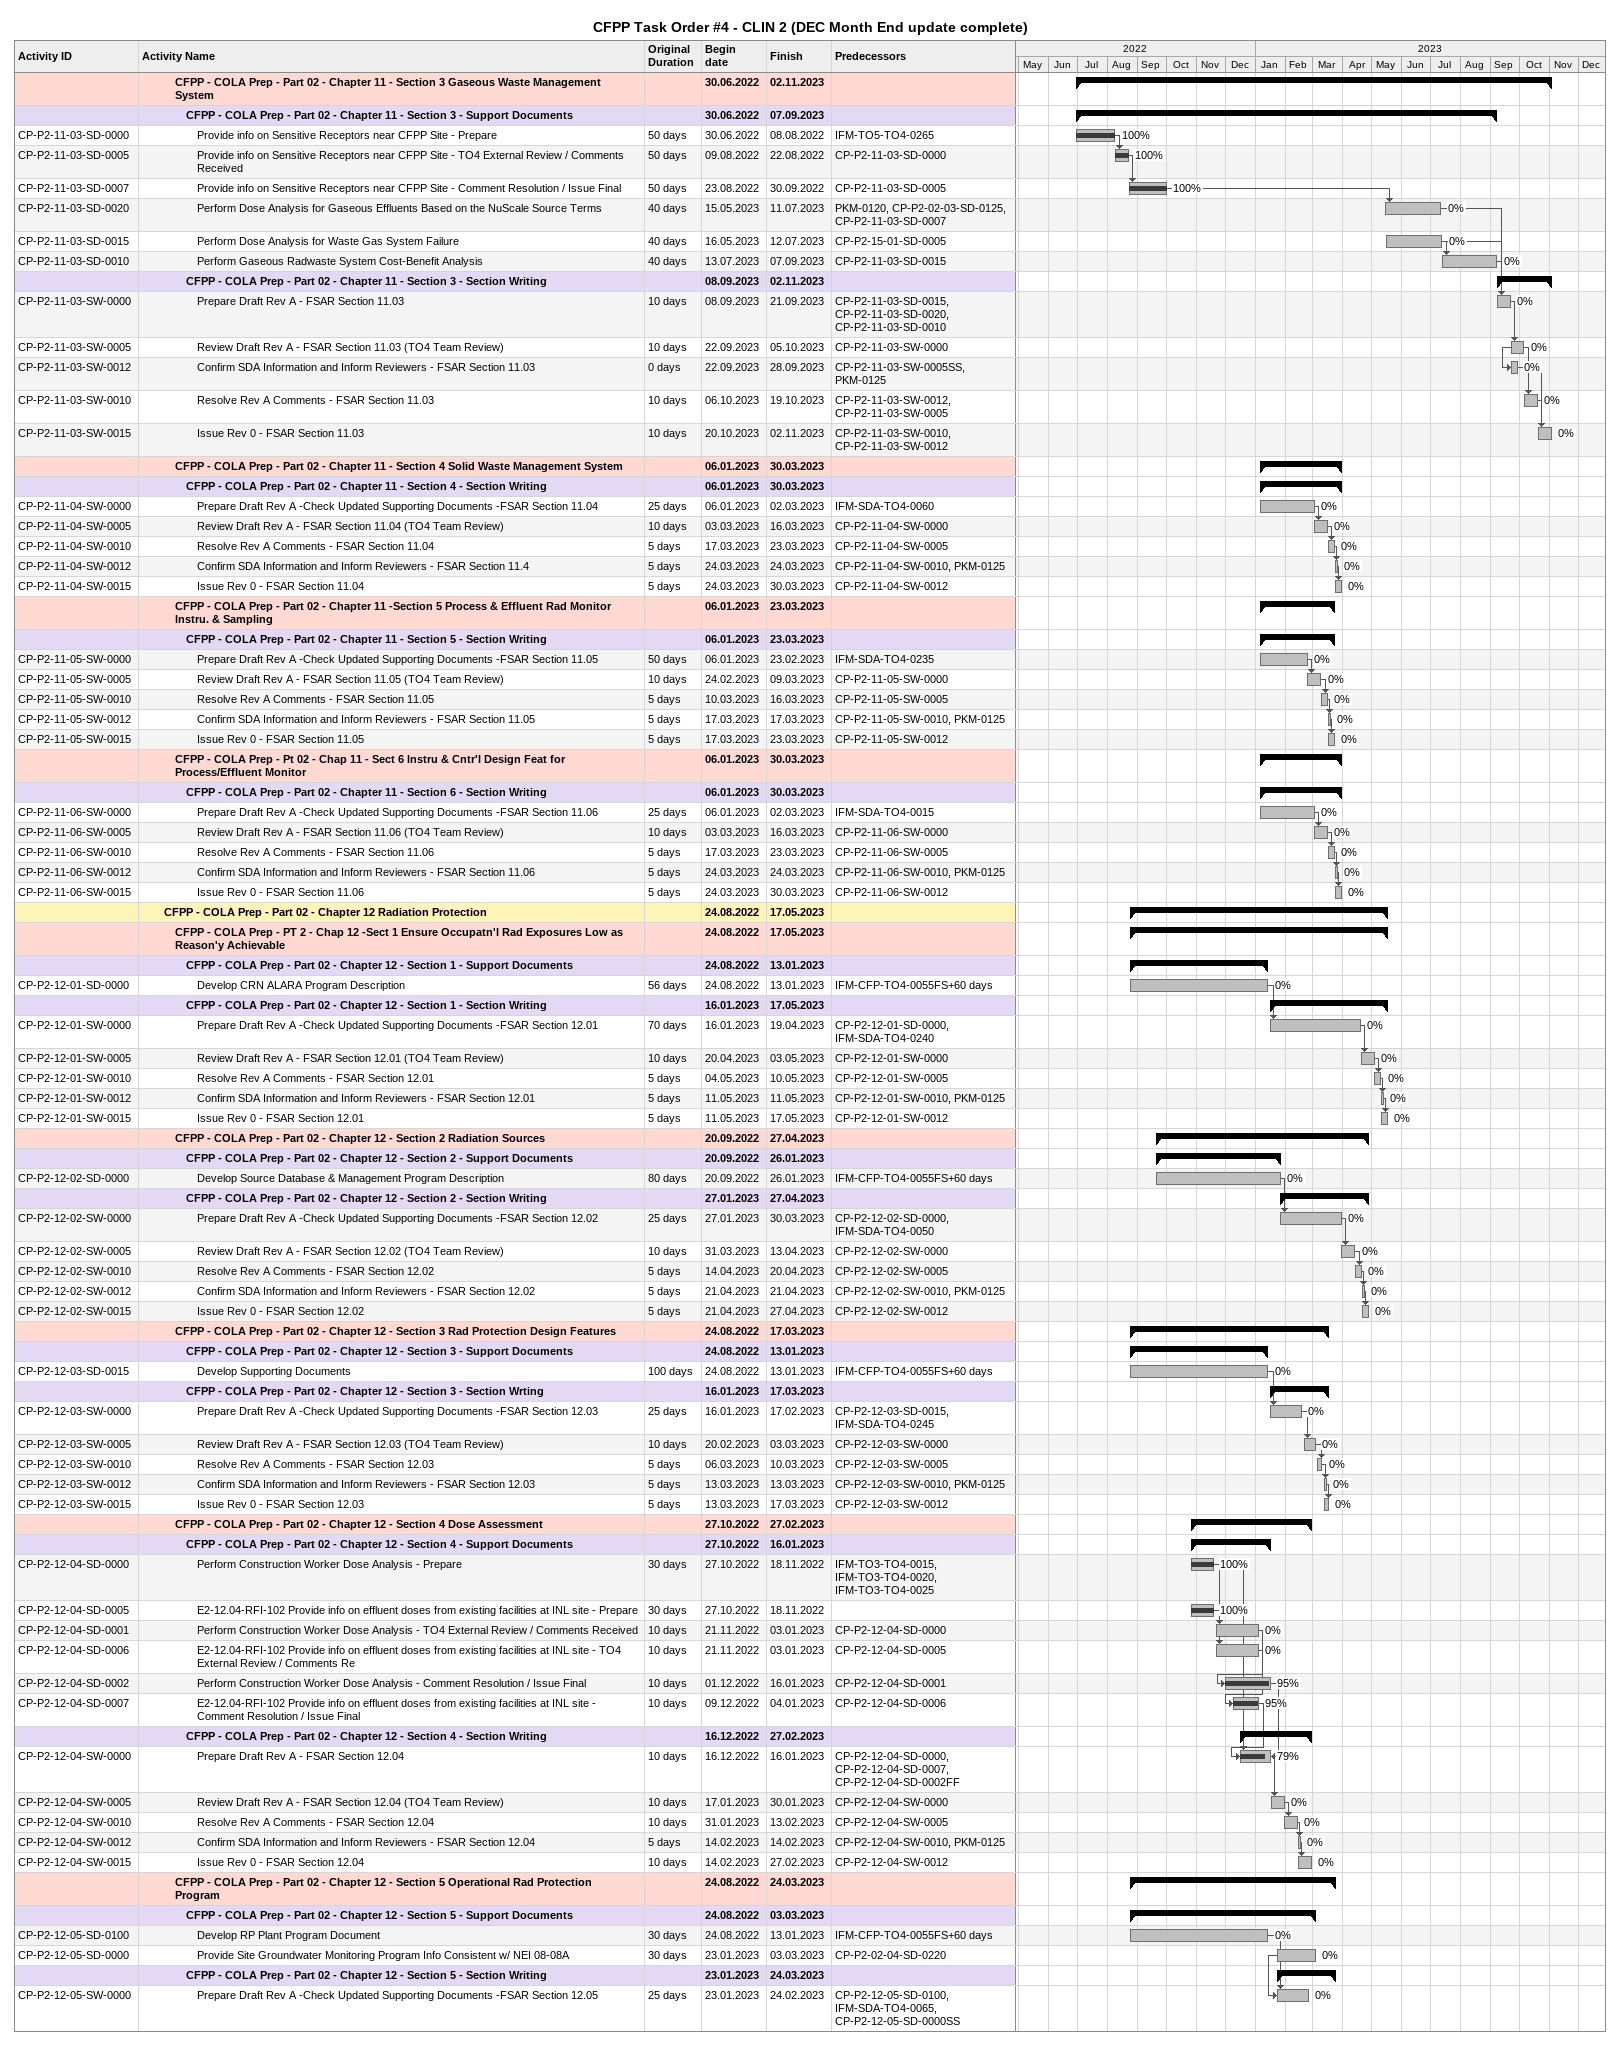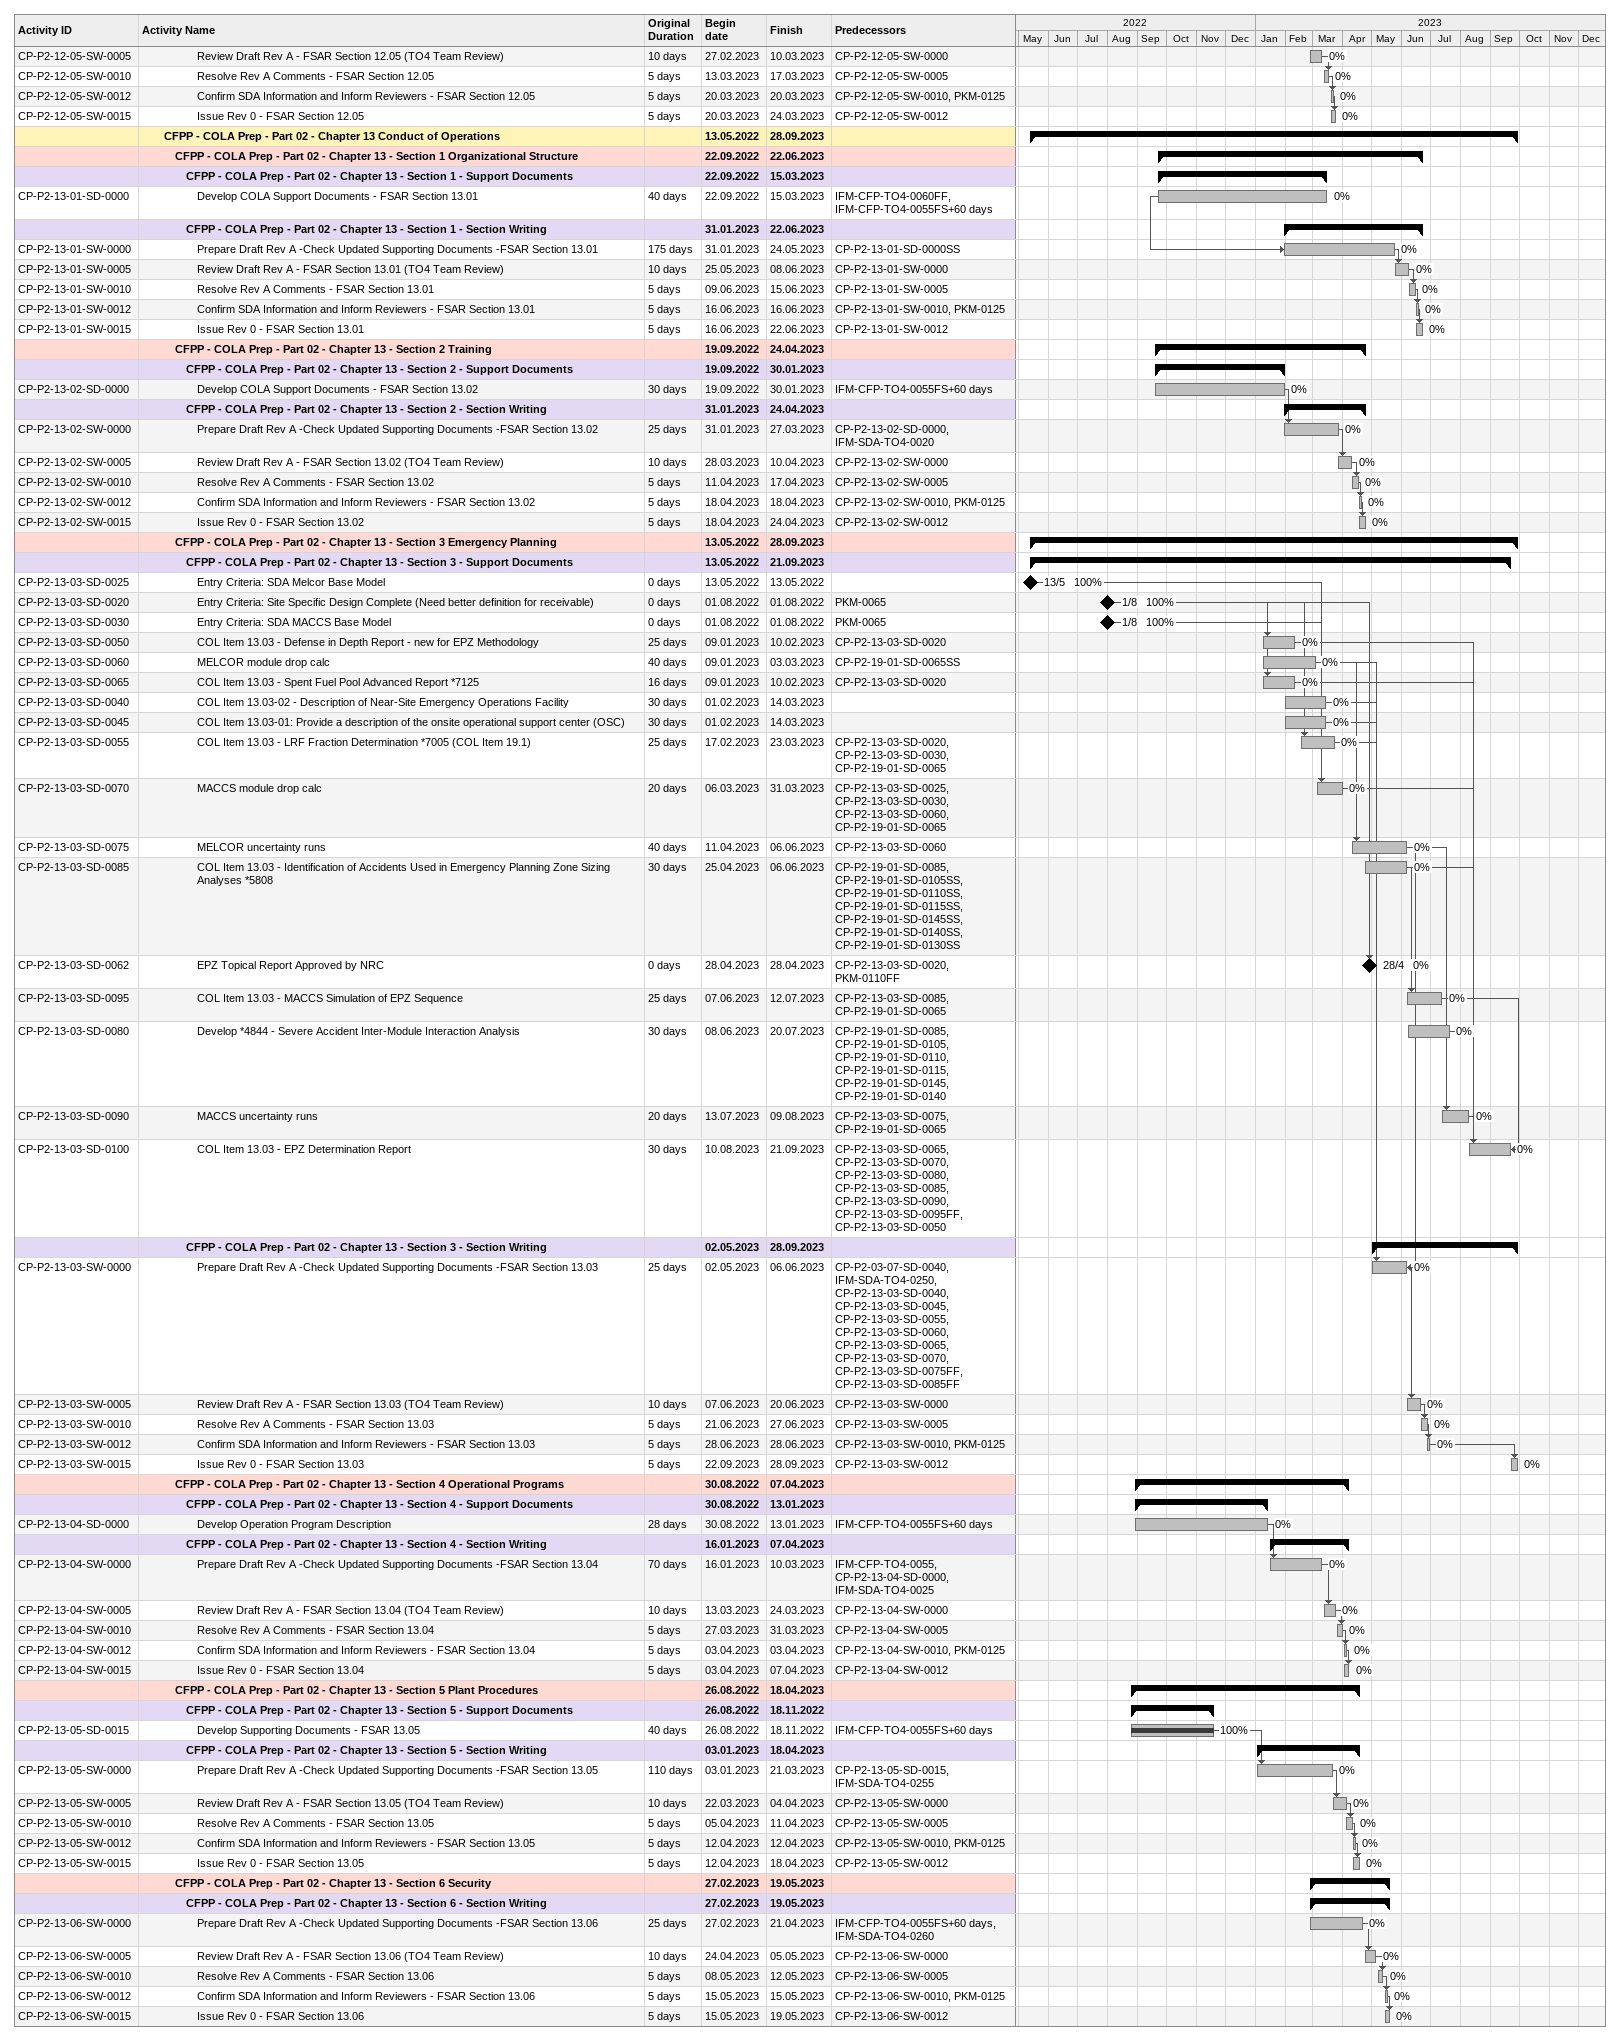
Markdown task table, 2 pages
CFPP Task Order #4 - CLIN 2 (DEC Month End update complete)

| ID | Level | Task | Original duration | Start | Finish | Predecessors | % complete |
|---|---|---|---|---|---|---|---|
|  | 4 | **CFPP - COLA Prep - Part 02 - Chapter 11 - Section 3 Gaseous Waste Management System** |  | 2022-06-30 | 2023-11-02 |  |  |
|  | 5 | **CFPP - COLA Prep - Part 02 - Chapter 11 - Section 3 - Support Documents** |  | 2022-06-30 | 2023-09-07 |  |  |
| CP-P2-11-03-SD-0000 | 6 | Provide info on Sensitive Receptors near CFPP Site - Prepare | 50d | 2022-06-30 | 2022-08-08 | IFM-TO5-TO4-0265 | 100 |
| CP-P2-11-03-SD-0005 | 6 | Provide info on Sensitive Receptors near CFPP Site - TO4 External Review / Comments Received | 50d | 2022-08-09 | 2022-08-22 | CP-P2-11-03-SD-0000 | 100 |
| CP-P2-11-03-SD-0007 | 6 | Provide info on Sensitive Receptors near CFPP Site - Comment Resolution / Issue Final | 50d | 2022-08-23 | 2022-09-30 | CP-P2-11-03-SD-0005 | 100 |
| CP-P2-11-03-SD-0020 | 6 | Perform Dose Analysis for Gaseous Effluents Based on the NuScale Source Terms | 40d | 2023-05-15 | 2023-07-11 | PKM-0120, CP-P2-02-03-SD-0125, CP-P2-11-03-SD-0007 | 0 |
| CP-P2-11-03-SD-0015 | 6 | Perform Dose Analysis for Waste Gas System Failure | 40d | 2023-05-16 | 2023-07-12 | CP-P2-15-01-SD-0005 | 0 |
| CP-P2-11-03-SD-0010 | 6 | Perform Gaseous Radwaste System Cost-Benefit Analysis | 40d | 2023-07-13 | 2023-09-07 | CP-P2-11-03-SD-0015 | 0 |
|  | 5 | **CFPP - COLA Prep - Part 02 - Chapter 11 - Section 3 - Section Writing** |  | 2023-09-08 | 2023-11-02 |  |  |
| CP-P2-11-03-SW-0000 | 6 | Prepare Draft Rev A - FSAR Section 11.03 | 10d | 2023-09-08 | 2023-09-21 | CP-P2-11-03-SD-0015, CP-P2-11-03-SD-0020, CP-P2-11-03-SD-0010 | 0 |
| CP-P2-11-03-SW-0005 | 6 | Review Draft Rev A - FSAR Section 11.03 (TO4 Team Review) | 10d | 2023-09-22 | 2023-10-05 | CP-P2-11-03-SW-0000 | 0 |
| CP-P2-11-03-SW-0012 | 6 | Confirm SDA Information and Inform Reviewers - FSAR Section 11.03 | 0d | 2023-09-22 | 2023-09-28 | CP-P2-11-03-SW-0005SS, PKM-0125 | 0 |
| CP-P2-11-03-SW-0010 | 6 | Resolve Rev A Comments - FSAR Section 11.03 | 10d | 2023-10-06 | 2023-10-19 | CP-P2-11-03-SW-0012, CP-P2-11-03-SW-0005 | 0 |
| CP-P2-11-03-SW-0015 | 6 | Issue Rev 0 - FSAR Section 11.03 | 10d | 2023-10-20 | 2023-11-02 | CP-P2-11-03-SW-0010, CP-P2-11-03-SW-0012 | 0 |
|  | 4 | **CFPP - COLA Prep - Part 02 - Chapter 11 - Section 4 Solid Waste Management System** |  | 2023-01-06 | 2023-03-30 |  |  |
|  | 5 | **CFPP - COLA Prep - Part 02 - Chapter 11 - Section 4 - Section Writing** |  | 2023-01-06 | 2023-03-30 |  |  |
| CP-P2-11-04-SW-0000 | 6 | Prepare Draft Rev A -Check Updated Supporting Documents -FSAR Section 11.04 | 25d | 2023-01-06 | 2023-03-02 | IFM-SDA-TO4-0060 | 0 |
| CP-P2-11-04-SW-0005 | 6 | Review Draft Rev A - FSAR Section 11.04 (TO4 Team Review) | 10d | 2023-03-03 | 2023-03-16 | CP-P2-11-04-SW-0000 | 0 |
| CP-P2-11-04-SW-0010 | 6 | Resolve Rev A Comments - FSAR Section 11.04 | 5d | 2023-03-17 | 2023-03-23 | CP-P2-11-04-SW-0005 | 0 |
| CP-P2-11-04-SW-0012 | 6 | Confirm SDA Information and Inform Reviewers - FSAR Section 11.4 | 5d | 2023-03-24 | 2023-03-24 | CP-P2-11-04-SW-0010, PKM-0125 | 0 |
| CP-P2-11-04-SW-0015 | 6 | Issue Rev 0 - FSAR Section 11.04 | 5d | 2023-03-24 | 2023-03-30 | CP-P2-11-04-SW-0012 | 0 |
|  | 4 | **CFPP - COLA Prep - Part 02 - Chapter 11 -Section 5 Process & Effluent Rad Monitor Instru. & Sampling** |  | 2023-01-06 | 2023-03-23 |  |  |
|  | 5 | **CFPP - COLA Prep - Part 02 - Chapter 11 - Section 5 - Section Writing** |  | 2023-01-06 | 2023-03-23 |  |  |
| CP-P2-11-05-SW-0000 | 6 | Prepare Draft Rev A -Check Updated Supporting Documents -FSAR Section 11.05 | 50d | 2023-01-06 | 2023-02-23 | IFM-SDA-TO4-0235 | 0 |
| CP-P2-11-05-SW-0005 | 6 | Review Draft Rev A - FSAR Section 11.05 (TO4 Team Review) | 10d | 2023-02-24 | 2023-03-09 | CP-P2-11-05-SW-0000 | 0 |
| CP-P2-11-05-SW-0010 | 6 | Resolve Rev A Comments - FSAR Section 11.05 | 5d | 2023-03-10 | 2023-03-16 | CP-P2-11-05-SW-0005 | 0 |
| CP-P2-11-05-SW-0012 | 6 | Confirm SDA Information and Inform Reviewers - FSAR Section 11.05 | 5d | 2023-03-17 | 2023-03-17 | CP-P2-11-05-SW-0010, PKM-0125 | 0 |
| CP-P2-11-05-SW-0015 | 6 | Issue Rev 0 - FSAR Section 11.05 | 5d | 2023-03-17 | 2023-03-23 | CP-P2-11-05-SW-0012 | 0 |
|  | 4 | **CFPP - COLA Prep - Pt 02 - Chap 11 - Sect 6 Instru & Cntr'l Design Feat for Process/Effluent Monitor** |  | 2023-01-06 | 2023-03-30 |  |  |
|  | 5 | **CFPP - COLA Prep - Part 02 - Chapter 11 - Section 6 - Section Writing** |  | 2023-01-06 | 2023-03-30 |  |  |
| CP-P2-11-06-SW-0000 | 6 | Prepare Draft Rev A -Check Updated Supporting Documents -FSAR Section 11.06 | 25d | 2023-01-06 | 2023-03-02 | IFM-SDA-TO4-0015 | 0 |
| CP-P2-11-06-SW-0005 | 6 | Review Draft Rev A - FSAR Section 11.06 (TO4 Team Review) | 10d | 2023-03-03 | 2023-03-16 | CP-P2-11-06-SW-0000 | 0 |
| CP-P2-11-06-SW-0010 | 6 | Resolve Rev A Comments - FSAR Section 11.06 | 5d | 2023-03-17 | 2023-03-23 | CP-P2-11-06-SW-0005 | 0 |
| CP-P2-11-06-SW-0012 | 6 | Confirm SDA Information and Inform Reviewers - FSAR Section 11.06 | 5d | 2023-03-24 | 2023-03-24 | CP-P2-11-06-SW-0010, PKM-0125 | 0 |
| CP-P2-11-06-SW-0015 | 6 | Issue Rev 0 - FSAR Section 11.06 | 5d | 2023-03-24 | 2023-03-30 | CP-P2-11-06-SW-0012 | 0 |
|  | 3 | **CFPP - COLA Prep - Part 02 - Chapter 12 Radiation Protection** |  | 2022-08-24 | 2023-05-17 |  |  |
|  | 4 | **CFPP - COLA Prep - PT 2 - Chap 12 -Sect 1 Ensure Occupatn'l Rad Exposures Low as Reason'y Achievable** |  | 2022-08-24 | 2023-05-17 |  |  |
|  | 5 | **CFPP - COLA Prep - Part 02 - Chapter 12 - Section 1 - Support Documents** |  | 2022-08-24 | 2023-01-13 |  |  |
| CP-P2-12-01-SD-0000 | 6 | Develop CRN ALARA Program Description | 56d | 2022-08-24 | 2023-01-13 | IFM-CFP-TO4-0055FS+60d | 0 |
|  | 5 | **CFPP - COLA Prep - Part 02 - Chapter 12 - Section 1 - Section Writing** |  | 2023-01-16 | 2023-05-17 |  |  |
| CP-P2-12-01-SW-0000 | 6 | Prepare Draft Rev A -Check Updated Supporting Documents -FSAR Section 12.01 | 70d | 2023-01-16 | 2023-04-19 | CP-P2-12-01-SD-0000, IFM-SDA-TO4-0240 | 0 |
| CP-P2-12-01-SW-0005 | 6 | Review Draft Rev A - FSAR Section 12.01 (TO4 Team Review) | 10d | 2023-04-20 | 2023-05-03 | CP-P2-12-01-SW-0000 | 0 |
| CP-P2-12-01-SW-0010 | 6 | Resolve Rev A Comments - FSAR Section 12.01 | 5d | 2023-05-04 | 2023-05-10 | CP-P2-12-01-SW-0005 | 0 |
| CP-P2-12-01-SW-0012 | 6 | Confirm SDA Information and Inform Reviewers - FSAR Section 12.01 | 5d | 2023-05-11 | 2023-05-11 | CP-P2-12-01-SW-0010, PKM-0125 | 0 |
| CP-P2-12-01-SW-0015 | 6 | Issue Rev 0 - FSAR Section 12.01 | 5d | 2023-05-11 | 2023-05-17 | CP-P2-12-01-SW-0012 | 0 |
|  | 4 | **CFPP - COLA Prep - Part 02 - Chapter 12 - Section 2 Radiation Sources** |  | 2022-09-20 | 2023-04-27 |  |  |
|  | 5 | **CFPP - COLA Prep - Part 02 - Chapter 12 - Section 2 - Support Documents** |  | 2022-09-20 | 2023-01-26 |  |  |
| CP-P2-12-02-SD-0000 | 6 | Develop Source Database & Management Program Description | 80d | 2022-09-20 | 2023-01-26 | IFM-CFP-TO4-0055FS+60d | 0 |
|  | 5 | **CFPP - COLA Prep - Part 02 - Chapter 12 - Section 2 - Section Writing** |  | 2023-01-27 | 2023-04-27 |  |  |
| CP-P2-12-02-SW-0000 | 6 | Prepare Draft Rev A -Check Updated Supporting Documents -FSAR Section 12.02 | 25d | 2023-01-27 | 2023-03-30 | CP-P2-12-02-SD-0000, IFM-SDA-TO4-0050 | 0 |
| CP-P2-12-02-SW-0005 | 6 | Review Draft Rev A - FSAR Section 12.02 (TO4 Team Review) | 10d | 2023-03-31 | 2023-04-13 | CP-P2-12-02-SW-0000 | 0 |
| CP-P2-12-02-SW-0010 | 6 | Resolve Rev A Comments - FSAR Section 12.02 | 5d | 2023-04-14 | 2023-04-20 | CP-P2-12-02-SW-0005 | 0 |
| CP-P2-12-02-SW-0012 | 6 | Confirm SDA Information and Inform Reviewers - FSAR Section 12.02 | 5d | 2023-04-21 | 2023-04-21 | CP-P2-12-02-SW-0010, PKM-0125 | 0 |
| CP-P2-12-02-SW-0015 | 6 | Issue Rev 0 - FSAR Section 12.02 | 5d | 2023-04-21 | 2023-04-27 | CP-P2-12-02-SW-0012 | 0 |
|  | 4 | **CFPP - COLA Prep - Part 02 - Chapter 12 - Section 3 Rad Protection Design Features** |  | 2022-08-24 | 2023-03-17 |  |  |
|  | 5 | **CFPP - COLA Prep - Part 02 - Chapter 12 - Section 3 - Support Documents** |  | 2022-08-24 | 2023-01-13 |  |  |
| CP-P2-12-03-SD-0015 | 6 | Develop Supporting Documents | 100d | 2022-08-24 | 2023-01-13 | IFM-CFP-TO4-0055FS+60d | 0 |
|  | 5 | **CFPP - COLA Prep - Part 02 - Chapter 12 - Section 3 - Section Wrting** |  | 2023-01-16 | 2023-03-17 |  |  |
| CP-P2-12-03-SW-0000 | 6 | Prepare Draft Rev A -Check Updated Supporting Documents -FSAR Section 12.03 | 25d | 2023-01-16 | 2023-02-17 | CP-P2-12-03-SD-0015, IFM-SDA-TO4-0245 | 0 |
| CP-P2-12-03-SW-0005 | 6 | Review Draft Rev A - FSAR Section 12.03 (TO4 Team Review) | 10d | 2023-02-20 | 2023-03-03 | CP-P2-12-03-SW-0000 | 0 |
| CP-P2-12-03-SW-0010 | 6 | Resolve Rev A Comments - FSAR Section 12.03 | 5d | 2023-03-06 | 2023-03-10 | CP-P2-12-03-SW-0005 | 0 |
| CP-P2-12-03-SW-0012 | 6 | Confirm SDA Information and Inform Reviewers - FSAR Section 12.03 | 5d | 2023-03-13 | 2023-03-13 | CP-P2-12-03-SW-0010, PKM-0125 | 0 |
| CP-P2-12-03-SW-0015 | 6 | Issue Rev 0 - FSAR Section 12.03 | 5d | 2023-03-13 | 2023-03-17 | CP-P2-12-03-SW-0012 | 0 |
|  | 4 | **CFPP - COLA Prep - Part 02 - Chapter 12 - Section 4 Dose Assessment** |  | 2022-10-27 | 2023-02-27 |  |  |
|  | 5 | **CFPP - COLA Prep - Part 02 - Chapter 12 - Section 4 - Support Documents** |  | 2022-10-27 | 2023-01-16 |  |  |
| CP-P2-12-04-SD-0000 | 6 | Perform Construction Worker Dose Analysis - Prepare | 30d | 2022-10-27 | 2022-11-18 | IFM-TO3-TO4-0015, IFM-TO3-TO4-0020, IFM-TO3-TO4-0025 | 100 |
| CP-P2-12-04-SD-0005 | 6 | E2-12.04-RFI-102 Provide info on effluent doses from existing facilities at INL site - Prepare | 30d | 2022-10-27 | 2022-11-18 |  | 100 |
| CP-P2-12-04-SD-0001 | 6 | Perform Construction Worker Dose Analysis - TO4 External Review / Comments Received | 10d | 2022-11-21 | 2023-01-03 | CP-P2-12-04-SD-0000 | 0 |
| CP-P2-12-04-SD-0006 | 6 | E2-12.04-RFI-102 Provide info on effluent doses from existing facilities at INL site - TO4 External Review / Comments Re | 10d | 2022-11-21 | 2023-01-03 | CP-P2-12-04-SD-0005 | 0 |
| CP-P2-12-04-SD-0002 | 6 | Perform Construction Worker Dose Analysis - Comment Resolution / Issue Final | 10d | 2022-12-01 | 2023-01-16 | CP-P2-12-04-SD-0001 | 95 |
| CP-P2-12-04-SD-0007 | 6 | E2-12.04-RFI-102 Provide info on effluent doses from existing facilities at INL site - Comment Resolution / Issue Final | 10d | 2022-12-09 | 2023-01-04 | CP-P2-12-04-SD-0006 | 95 |
|  | 5 | **CFPP - COLA Prep - Part 02 - Chapter 12 - Section 4 - Section Writing** |  | 2022-12-16 | 2023-02-27 |  |  |
| CP-P2-12-04-SW-0000 | 6 | Prepare Draft Rev A - FSAR Section 12.04 | 10d | 2022-12-16 | 2023-01-16 | CP-P2-12-04-SD-0000, CP-P2-12-04-SD-0007, CP-P2-12-04-SD-0002FF | 79 |
| CP-P2-12-04-SW-0005 | 6 | Review Draft Rev A - FSAR Section 12.04 (TO4 Team Review) | 10d | 2023-01-17 | 2023-01-30 | CP-P2-12-04-SW-0000 | 0 |
| CP-P2-12-04-SW-0010 | 6 | Resolve Rev A Comments - FSAR Section 12.04 | 10d | 2023-01-31 | 2023-02-13 | CP-P2-12-04-SW-0005 | 0 |
| CP-P2-12-04-SW-0012 | 6 | Confirm SDA Information and Inform Reviewers - FSAR Section 12.04 | 5d | 2023-02-14 | 2023-02-14 | CP-P2-12-04-SW-0010, PKM-0125 | 0 |
| CP-P2-12-04-SW-0015 | 6 | Issue Rev 0 - FSAR Section 12.04 | 10d | 2023-02-14 | 2023-02-27 | CP-P2-12-04-SW-0012 | 0 |
|  | 4 | **CFPP - COLA Prep - Part 02 - Chapter 12 - Section 5 Operational Rad Protection Program** |  | 2022-08-24 | 2023-03-24 |  |  |
|  | 5 | **CFPP - COLA Prep - Part 02 - Chapter 12 - Section 5 - Support Documents** |  | 2022-08-24 | 2023-03-03 |  |  |
| CP-P2-12-05-SD-0100 | 6 | Develop RP Plant Program Document | 30d | 2022-08-24 | 2023-01-13 | IFM-CFP-TO4-0055FS+60d | 0 |
| CP-P2-12-05-SD-0000 | 6 | Provide Site Groundwater Monitoring Program Info Consistent w/ NEI 08-08A | 30d | 2023-01-23 | 2023-03-03 | CP-P2-02-04-SD-0220 | 0 |
|  | 5 | **CFPP - COLA Prep - Part 02 - Chapter 12 - Section 5 - Section Writing** |  | 2023-01-23 | 2023-03-24 |  |  |
| CP-P2-12-05-SW-0000 | 6 | Prepare Draft Rev A -Check Updated Supporting Documents -FSAR Section 12.05 | 25d | 2023-01-23 | 2023-02-24 | CP-P2-12-05-SD-0100, IFM-SDA-TO4-0065, CP-P2-12-05-SD-0000SS | 0 |
| CP-P2-12-05-SW-0005 | 6 | Review Draft Rev A - FSAR Section 12.05 (TO4 Team Review) | 10d | 2023-02-27 | 2023-03-10 | CP-P2-12-05-SW-0000 | 0 |
| CP-P2-12-05-SW-0010 | 6 | Resolve Rev A Comments - FSAR Section 12.05 | 5d | 2023-03-13 | 2023-03-17 | CP-P2-12-05-SW-0005 | 0 |
| CP-P2-12-05-SW-0012 | 6 | Confirm SDA Information and Inform Reviewers - FSAR Section 12.05 | 5d | 2023-03-20 | 2023-03-20 | CP-P2-12-05-SW-0010, PKM-0125 | 0 |
| CP-P2-12-05-SW-0015 | 6 | Issue Rev 0 - FSAR Section 12.05 | 5d | 2023-03-20 | 2023-03-24 | CP-P2-12-05-SW-0012 | 0 |
|  | 3 | **CFPP - COLA Prep - Part 02 - Chapter 13 Conduct of Operations** |  | 2022-05-13 | 2023-09-28 |  |  |
|  | 4 | **CFPP - COLA Prep - Part 02 - Chapter 13 - Section 1 Organizational Structure** |  | 2022-09-22 | 2023-06-22 |  |  |
|  | 5 | **CFPP - COLA Prep - Part 02 - Chapter 13 - Section 1 - Support Documents** |  | 2022-09-22 | 2023-03-15 |  |  |
| CP-P2-13-01-SD-0000 | 6 | Develop COLA Support Documents - FSAR Section 13.01 | 40d | 2022-09-22 | 2023-03-15 | IFM-CFP-TO4-0060FF, IFM-CFP-TO4-0055FS+60d | 0 |
|  | 5 | **CFPP - COLA Prep - Part 02 - Chapter 13 - Section 1 - Section Writing** |  | 2023-01-31 | 2023-06-22 |  |  |
| CP-P2-13-01-SW-0000 | 6 | Prepare Draft Rev A -Check Updated Supporting Documents -FSAR Section 13.01 | 175d | 2023-01-31 | 2023-05-24 | CP-P2-13-01-SD-0000SS | 0 |
| CP-P2-13-01-SW-0005 | 6 | Review Draft Rev A - FSAR Section 13.01 (TO4 Team Review) | 10d | 2023-05-25 | 2023-06-08 | CP-P2-13-01-SW-0000 | 0 |
| CP-P2-13-01-SW-0010 | 6 | Resolve Rev A Comments - FSAR Section 13.01 | 5d | 2023-06-09 | 2023-06-15 | CP-P2-13-01-SW-0005 | 0 |
| CP-P2-13-01-SW-0012 | 6 | Confirm SDA Information and Inform Reviewers - FSAR Section 13.01 | 5d | 2023-06-16 | 2023-06-16 | CP-P2-13-01-SW-0010, PKM-0125 | 0 |
| CP-P2-13-01-SW-0015 | 6 | Issue Rev 0 - FSAR Section 13.01 | 5d | 2023-06-16 | 2023-06-22 | CP-P2-13-01-SW-0012 | 0 |
|  | 4 | **CFPP - COLA Prep - Part 02 - Chapter 13 - Section 2 Training** |  | 2022-09-19 | 2023-04-24 |  |  |
|  | 5 | **CFPP - COLA Prep - Part 02 - Chapter 13 - Section 2 - Support Documents** |  | 2022-09-19 | 2023-01-30 |  |  |
| CP-P2-13-02-SD-0000 | 6 | Develop COLA Support Documents - FSAR Section 13.02 | 30d | 2022-09-19 | 2023-01-30 | IFM-CFP-TO4-0055FS+60d | 0 |
|  | 5 | **CFPP - COLA Prep - Part 02 - Chapter 13 - Section 2 - Section Writing** |  | 2023-01-31 | 2023-04-24 |  |  |
| CP-P2-13-02-SW-0000 | 6 | Prepare Draft Rev A -Check Updated Supporting Documents -FSAR Section 13.02 | 25d | 2023-01-31 | 2023-03-27 | CP-P2-13-02-SD-0000, IFM-SDA-TO4-0020 | 0 |
| CP-P2-13-02-SW-0005 | 6 | Review Draft Rev A - FSAR Section 13.02 (TO4 Team Review) | 10d | 2023-03-28 | 2023-04-10 | CP-P2-13-02-SW-0000 | 0 |
| CP-P2-13-02-SW-0010 | 6 | Resolve Rev A Comments - FSAR Section 13.02 | 5d | 2023-04-11 | 2023-04-17 | CP-P2-13-02-SW-0005 | 0 |
| CP-P2-13-02-SW-0012 | 6 | Confirm SDA Information and Inform Reviewers - FSAR Section 13.02 | 5d | 2023-04-18 | 2023-04-18 | CP-P2-13-02-SW-0010, PKM-0125 | 0 |
| CP-P2-13-02-SW-0015 | 6 | Issue Rev 0 - FSAR Section 13.02 | 5d | 2023-04-18 | 2023-04-24 | CP-P2-13-02-SW-0012 | 0 |
|  | 4 | **CFPP - COLA Prep - Part 02 - Chapter 13 - Section 3 Emergency Planning** |  | 2022-05-13 | 2023-09-28 |  |  |
|  | 5 | **CFPP - COLA Prep - Part 02 - Chapter 13 - Section 3 - Support Documents** |  | 2022-05-13 | 2023-09-21 |  |  |
| CP-P2-13-03-SD-0025 | 6 | Entry Criteria: SDA Melcor Base Model | 0d | 2022-05-13 | 2022-05-13 |  | 100 |
| CP-P2-13-03-SD-0020 | 6 | Entry Criteria: Site Specific Design Complete (Need better definition for receivable) | 0d | 2022-08-01 | 2022-08-01 | PKM-0065 | 100 |
| CP-P2-13-03-SD-0030 | 6 | Entry Criteria: SDA MACCS Base Model | 0d | 2022-08-01 | 2022-08-01 | PKM-0065 | 100 |
| CP-P2-13-03-SD-0050 | 6 | COL Item 13.03 - Defense in Depth Report - new for EPZ Methodology | 25d | 2023-01-09 | 2023-02-10 | CP-P2-13-03-SD-0020 | 0 |
| CP-P2-13-03-SD-0060 | 6 | MELCOR module drop calc | 40d | 2023-01-09 | 2023-03-03 | CP-P2-19-01-SD-0065SS | 0 |
| CP-P2-13-03-SD-0065 | 6 | COL Item 13.03 - Spent Fuel Pool Advanced Report *7125 | 16d | 2023-01-09 | 2023-02-10 | CP-P2-13-03-SD-0020 | 0 |
| CP-P2-13-03-SD-0040 | 6 | COL Item 13.03-02 - Description of Near-Site Emergency Operations Facility | 30d | 2023-02-01 | 2023-03-14 |  | 0 |
| CP-P2-13-03-SD-0045 | 6 | COL Item 13.03-01: Provide a description of the onsite operational support center (OSC) | 30d | 2023-02-01 | 2023-03-14 |  | 0 |
| CP-P2-13-03-SD-0055 | 6 | COL Item 13.03 - LRF Fraction Determination *7005 (COL Item 19.1) | 25d | 2023-02-17 | 2023-03-23 | CP-P2-13-03-SD-0020, CP-P2-13-03-SD-0030, CP-P2-19-01-SD-0065 | 0 |
| CP-P2-13-03-SD-0070 | 6 | MACCS module drop calc | 20d | 2023-03-06 | 2023-03-31 | CP-P2-13-03-SD-0025, CP-P2-13-03-SD-0030, CP-P2-13-03-SD-0060, CP-P2-19-01-SD-0065 | 0 |
| CP-P2-13-03-SD-0075 | 6 | MELCOR uncertainty runs | 40d | 2023-04-11 | 2023-06-06 | CP-P2-13-03-SD-0060 | 0 |
| CP-P2-13-03-SD-0085 | 6 | COL Item 13.03 - Identification of Accidents Used in Emergency Planning Zone Sizing Analyses *5808 | 30d | 2023-04-25 | 2023-06-06 | CP-P2-19-01-SD-0085, CP-P2-19-01-SD-0105SS, CP-P2-19-01-SD-0110SS, CP-P2-19-01-SD-0115SS, CP-P2-19-01-SD-0145SS, CP-P2-19-01-SD-0140SS, CP-P2-19-01-SD-0130SS | 0 |
| CP-P2-13-03-SD-0062 | 6 | EPZ Topical Report Approved by NRC | 0d | 2023-04-28 | 2023-04-28 | CP-P2-13-03-SD-0020, PKM-0110FF | 0 |
| CP-P2-13-03-SD-0095 | 6 | COL Item 13.03 - MACCS Simulation of EPZ Sequence | 25d | 2023-06-07 | 2023-07-12 | CP-P2-13-03-SD-0085, CP-P2-19-01-SD-0065 | 0 |
| CP-P2-13-03-SD-0080 | 6 | Develop *4844 - Severe Accident Inter-Module Interaction Analysis | 30d | 2023-06-08 | 2023-07-20 | CP-P2-19-01-SD-0085, CP-P2-19-01-SD-0105, CP-P2-19-01-SD-0110, CP-P2-19-01-SD-0115, CP-P2-19-01-SD-0145, CP-P2-19-01-SD-0140 | 0 |
| CP-P2-13-03-SD-0090 | 6 | MACCS uncertainty runs | 20d | 2023-07-13 | 2023-08-09 | CP-P2-13-03-SD-0075, CP-P2-19-01-SD-0065 | 0 |
| CP-P2-13-03-SD-0100 | 6 | COL Item 13.03 - EPZ Determination Report | 30d | 2023-08-10 | 2023-09-21 | CP-P2-13-03-SD-0065, CP-P2-13-03-SD-0070, CP-P2-13-03-SD-0080, CP-P2-13-03-SD-0085, CP-P2-13-03-SD-0090, CP-P2-13-03-SD-0095FF, CP-P2-13-03-SD-0050 | 0 |
|  | 5 | **CFPP - COLA Prep - Part 02 - Chapter 13 - Section 3 - Section Writing** |  | 2023-05-02 | 2023-09-28 |  |  |
| CP-P2-13-03-SW-0000 | 6 | Prepare Draft Rev A -Check Updated Supporting Documents -FSAR Section 13.03 | 25d | 2023-05-02 | 2023-06-06 | CP-P2-03-07-SD-0040, IFM-SDA-TO4-0250, CP-P2-13-03-SD-0040, CP-P2-13-03-SD-0045, CP-P2-13-03-SD-0055, CP-P2-13-03-SD-0060, CP-P2-13-03-SD-0065, CP-P2-13-03-SD-0070, CP-P2-13-03-SD-0075FF, CP-P2-13-03-SD-0085FF | 0 |
| CP-P2-13-03-SW-0005 | 6 | Review Draft Rev A - FSAR Section 13.03 (TO4 Team Review) | 10d | 2023-06-07 | 2023-06-20 | CP-P2-13-03-SW-0000 | 0 |
| CP-P2-13-03-SW-0010 | 6 | Resolve Rev A Comments - FSAR Section 13.03 | 5d | 2023-06-21 | 2023-06-27 | CP-P2-13-03-SW-0005 | 0 |
| CP-P2-13-03-SW-0012 | 6 | Confirm SDA Information and Inform Reviewers - FSAR Section 13.03 | 5d | 2023-06-28 | 2023-06-28 | CP-P2-13-03-SW-0010, PKM-0125 | 0 |
| CP-P2-13-03-SW-0015 | 6 | Issue Rev 0 - FSAR Section 13.03 | 5d | 2023-09-22 | 2023-09-28 | CP-P2-13-03-SW-0012 | 0 |
|  | 4 | **CFPP - COLA Prep - Part 02 - Chapter 13 - Section 4 Operational Programs** |  | 2022-08-30 | 2023-04-07 |  |  |
|  | 5 | **CFPP - COLA Prep - Part 02 - Chapter 13 - Section 4 - Support Documents** |  | 2022-08-30 | 2023-01-13 |  |  |
| CP-P2-13-04-SD-0000 | 6 | Develop Operation Program Description | 28d | 2022-08-30 | 2023-01-13 | IFM-CFP-TO4-0055FS+60d | 0 |
|  | 5 | **CFPP - COLA Prep - Part 02 - Chapter 13 - Section 4 - Section Writing** |  | 2023-01-16 | 2023-04-07 |  |  |
| CP-P2-13-04-SW-0000 | 6 | Prepare Draft Rev A -Check Updated Supporting Documents -FSAR Section 13.04 | 70d | 2023-01-16 | 2023-03-10 | IFM-CFP-TO4-0055, CP-P2-13-04-SD-0000, IFM-SDA-TO4-0025 | 0 |
| CP-P2-13-04-SW-0005 | 6 | Review Draft Rev A - FSAR Section 13.04 (TO4 Team Review) | 10d | 2023-03-13 | 2023-03-24 | CP-P2-13-04-SW-0000 | 0 |
| CP-P2-13-04-SW-0010 | 6 | Resolve Rev A Comments - FSAR Section 13.04 | 5d | 2023-03-27 | 2023-03-31 | CP-P2-13-04-SW-0005 | 0 |
| CP-P2-13-04-SW-0012 | 6 | Confirm SDA Information and Inform Reviewers - FSAR Section 13.04 | 5d | 2023-04-03 | 2023-04-03 | CP-P2-13-04-SW-0010, PKM-0125 | 0 |
| CP-P2-13-04-SW-0015 | 6 | Issue Rev 0 - FSAR Section 13.04 | 5d | 2023-04-03 | 2023-04-07 | CP-P2-13-04-SW-0012 | 0 |
|  | 4 | **CFPP - COLA Prep - Part 02 - Chapter 13 - Section 5 Plant Procedures** |  | 2022-08-26 | 2023-04-18 |  |  |
|  | 5 | **CFPP - COLA Prep - Part 02 - Chapter 13 - Section 5 - Support Documents** |  | 2022-08-26 | 2022-11-18 |  |  |
| CP-P2-13-05-SD-0015 | 6 | Develop Supporting Documents - FSAR 13.05 | 40d | 2022-08-26 | 2022-11-18 | IFM-CFP-TO4-0055FS+60d | 100 |
|  | 5 | **CFPP - COLA Prep - Part 02 - Chapter 13 - Section 5 - Section Writing** |  | 2023-01-03 | 2023-04-18 |  |  |
| CP-P2-13-05-SW-0000 | 6 | Prepare Draft Rev A -Check Updated Supporting Documents -FSAR Section 13.05 | 110d | 2023-01-03 | 2023-03-21 | CP-P2-13-05-SD-0015, IFM-SDA-TO4-0255 | 0 |
| CP-P2-13-05-SW-0005 | 6 | Review Draft Rev A - FSAR Section 13.05 (TO4 Team Review) | 10d | 2023-03-22 | 2023-04-04 | CP-P2-13-05-SW-0000 | 0 |
| CP-P2-13-05-SW-0010 | 6 | Resolve Rev A Comments - FSAR Section 13.05 | 5d | 2023-04-05 | 2023-04-11 | CP-P2-13-05-SW-0005 | 0 |
| CP-P2-13-05-SW-0012 | 6 | Confirm SDA Information and Inform Reviewers - FSAR Section 13.05 | 5d | 2023-04-12 | 2023-04-12 | CP-P2-13-05-SW-0010, PKM-0125 | 0 |
| CP-P2-13-05-SW-0015 | 6 | Issue Rev 0 - FSAR Section 13.05 | 5d | 2023-04-12 | 2023-04-18 | CP-P2-13-05-SW-0012 | 0 |
|  | 4 | **CFPP - COLA Prep - Part 02 - Chapter 13 - Section 6 Security** |  | 2023-02-27 | 2023-05-19 |  |  |
|  | 5 | **CFPP - COLA Prep - Part 02 - Chapter 13 - Section 6 - Section Writing** |  | 2023-02-27 | 2023-05-19 |  |  |
| CP-P2-13-06-SW-0000 | 6 | Prepare Draft Rev A -Check Updated Supporting Documents -FSAR Section 13.06 | 25d | 2023-02-27 | 2023-04-21 | IFM-CFP-TO4-0055FS+60d, IFM-SDA-TO4-0260 | 0 |
| CP-P2-13-06-SW-0005 | 6 | Review Draft Rev A - FSAR Section 13.06 (TO4 Team Review) | 10d | 2023-04-24 | 2023-05-05 | CP-P2-13-06-SW-0000 | 0 |
| CP-P2-13-06-SW-0010 | 6 | Resolve Rev A Comments - FSAR Section 13.06 | 5d | 2023-05-08 | 2023-05-12 | CP-P2-13-06-SW-0005 | 0 |
| CP-P2-13-06-SW-0012 | 6 | Confirm SDA Information and Inform Reviewers - FSAR Section 13.06 | 5d | 2023-05-15 | 2023-05-15 | CP-P2-13-06-SW-0010, PKM-0125 | 0 |
| CP-P2-13-06-SW-0015 | 6 | Issue Rev 0 - FSAR Section 13.06 | 5d | 2023-05-15 | 2023-05-19 | CP-P2-13-06-SW-0012 | 0 |
